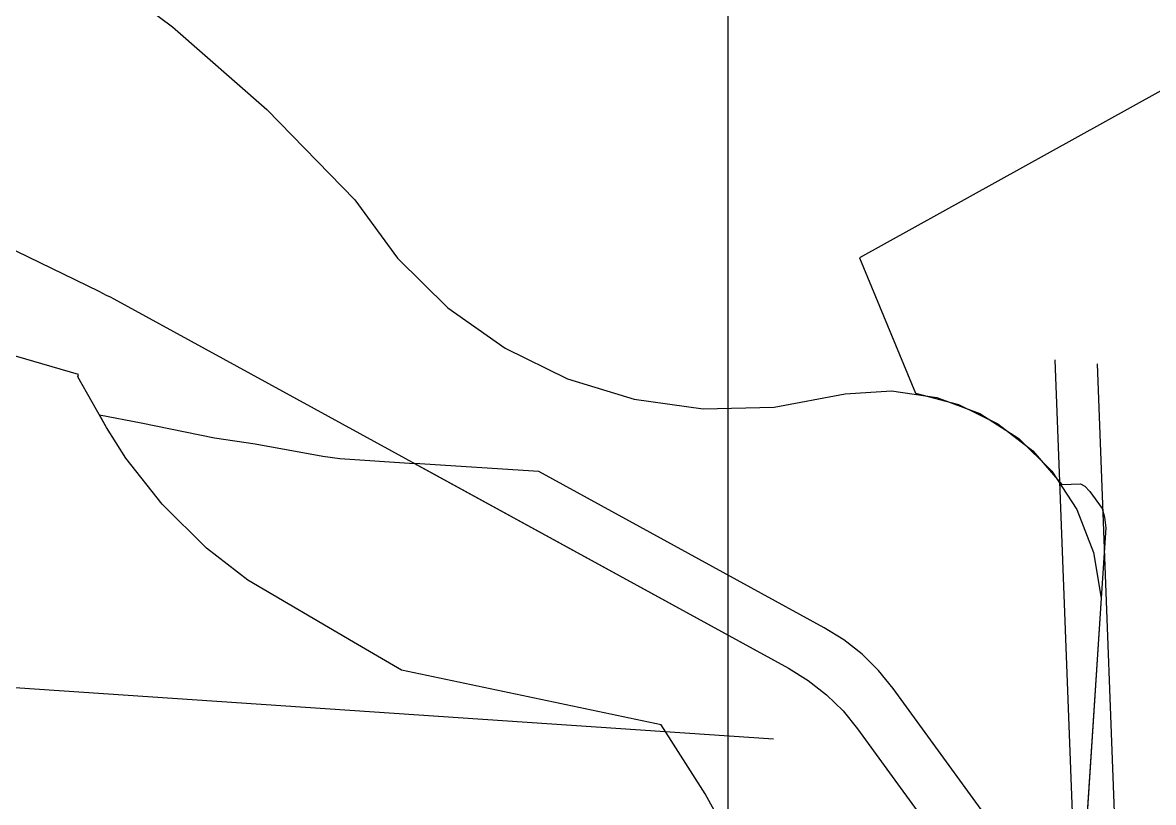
# Model space of a CAD drawing. Header units: metres. Extents: x -2743 to 126, y 13412 to 13916.
# Drawn here: x -2094.31 to -2062, y 13723.17 to 13745.44 of the extents above; entities that cross this region are included whole.
import ezdxf

# ---------------------------------------------------------------- set-up
doc = ezdxf.new("R2010")
doc.units = ezdxf.units.M
for name, color, linetype in [('link-улица Берзарина_Граница работ$0$ГП_Граница проектирования', 7, 'Continuous'), ('link-улица Берзарина_Покрытия — Новые$0$ДВ_ПП_Газон_Р', 7, 'Continuous'), ('link-улица Берзарина_Покрытия — Новые$0$ДВ_ПП_Тип2_Р_покрытия_ПЧ_Местные', 7, 'Continuous'), ('link-улица Берзарина_Покрытия — Новые$0$ДВ_ПП_Тип7_У_ТР_до 3м за счет Газона', 7, 'Continuous'), ('link_улица Берзарина_борта$0$ДВ_ГП_П_Борт_БР100.30.15', 7, 'Continuous'), ('link_улица Берзарина_борта$0$ДВ_ГП_П_Борт_Пониженный_бетонный', 7, 'Continuous'), ('output[1-12]_3_ДЖКХ-24_03233up$0$Канализация самотёчная', 7, 'Continuous'), ('output[1-12]_3_ДЖКХ-24_03233up$0$Теплосеть', 7, 'Continuous'), ('output[23]_brd$0$Рамки', 7, 'Continuous')]:
    doc.layers.add(name, color=color, linetype=linetype)

msp = doc.modelspace()

# ---------------------------------------------------------------- linework, layer by layer
at = {"layer": 'link-улица Берзарина_Граница работ$0$ГП_Граница проектирования'}
msp.add_lwpolyline([(-2002.701, 13690.383), (-2013.582, 13696.083), (-2018.344, 13698.028), (-2015.815, 13704.218), (-2037.774, 13713.186), (-2057.346, 13717.399), (-2067.815, 13719.695), (-2073.271, 13719.76), (-2073.4, 13720.539), (-2073.919, 13721.787), (-2074.814, 13723.415), (-2076.072, 13725.382), (-2083.484, 13726.947), (-2084.856, 13727.75), (-2087.877, 13729.517), (-2089.061, 13730.432), (-2090.322, 13731.69), (-2091.365, 13733.003), (-2091.919, 13733.882), (-2092.731, 13735.328), (-2092.714, 13735.388), (-2102.118, 13738.128)], dxfattribs=at)
at = {"layer": 'link-улица Берзарина_Покрытия — Новые$0$ДВ_ПП_Газон_Р'}
msp.add_lwpolyline([(-2073.919, 13721.787), (-2074.814, 13723.415), (-2076.072, 13725.382), (-2083.484, 13726.947), (-2084.856, 13727.75), (-2087.877, 13729.517), (-2089.061, 13730.432), (-2090.322, 13731.69), (-2091.365, 13733.003), (-2091.919, 13733.882), (-2092.118, 13734.236), (-2090.924, 13734.015), (-2088.834, 13733.583), (-2087.67, 13733.414), (-2085.739, 13733.058), (-2085.244, 13732.989), (-2083.114, 13732.85), (-2072.427, 13727.006), (-2071.863, 13726.656), (-2071.863, 13726.656), (-2071.344, 13726.247), (-2070.872, 13725.784), (-2070.453, 13725.27), (-2067.759, 13721.566)], dxfattribs=at)
at = {"layer": 'link-улица Берзарина_Покрытия — Новые$0$ДВ_ПП_Тип2_Р_покрытия_ПЧ_Местные'}
msp.add_lwpolyline([(-2061.085, 13743.883), (-2070.397, 13738.726), (-2068.797, 13734.857), (-2067.57, 13734.536), (-2066.444, 13733.982), (-2065.45, 13733.214), (-2064.622, 13732.254), (-2064.088, 13732.274), (-2063.958, 13732.198), (-2063.823, 13732.046), (-2063.468, 13731.564), (-2063.397, 13731.32), (-2063.359, 13731.01), (-2063.499, 13729.002), (-2064.154, 13718.892), (-2057.346, 13717.399), (-2056.54, 13729.014), (-2056.516, 13729.354), (-2056.383, 13731.275), (-2056.286, 13731.607), (-2056.194, 13731.736), (-2055.852, 13732.102), (-2055.593, 13732.191), (-2061.085, 13743.883)], close=True, dxfattribs=at)
at = {"layer": 'link-улица Берзарина_Покрытия — Новые$0$ДВ_ПП_Тип7_У_ТР_до 3м за счет Газона'}
msp.add_lwpolyline([(-2066.546, 13722.448), (-2069.438, 13726.425), (-2069.438, 13726.425), (-2069.857, 13726.939), (-2070.328, 13727.402), (-2070.848, 13727.81), (-2071.412, 13728.16), (-2079.564, 13732.619), (-2083.114, 13732.85), (-2072.427, 13727.006), (-2071.863, 13726.656), (-2071.344, 13726.247), (-2070.872, 13725.784), (-2070.453, 13725.27), (-2067.759, 13721.566)], dxfattribs=at)
at = {"layer": 'link_улица Берзарина_борта$0$ДВ_ГП_П_Борт_БР100.30.15'}
msp.add_lwpolyline([(-2092.889, 13747.459), (-2090.027, 13745.32), (-2087.332, 13742.96), (-2084.817, 13740.385), (-2083.601, 13738.717), (-2082.16, 13737.299), (-2080.528, 13736.144), (-2078.744, 13735.269), (-2076.843, 13734.686), (-2074.863, 13734.411), (-2072.841, 13734.459), (-2070.814, 13734.843), (-2069.491, 13734.926), (-2068.194, 13734.732), (-2066.966, 13734.274), (-2065.848, 13733.561), (-2064.906, 13732.629), (-2064.187, 13731.532), (-2063.711, 13730.31), (-2063.499, 13729.002), (-2064.16, 13718.802)], dxfattribs=at)
at = {"layer": 'link_улица Берзарина_борта$0$ДВ_ГП_П_Борт_Пониженный_бетонный'}
msp.add_lwpolyline([(-2144.134, 13752.459), (-2105.038, 13743.792), (-2104.585, 13743.677), (-2104.139, 13743.537), (-2103.702, 13743.37), (-2103.276, 13743.178), (-2092.137, 13737.771), (-2092.029, 13737.717), (-2091.921, 13737.662), (-2091.813, 13737.606), (-2091.707, 13737.549), (-2072.427, 13727.006), (-2071.863, 13726.656), (-2071.344, 13726.247), (-2070.872, 13725.784), (-2070.453, 13725.27), (-2067.759, 13721.566), (-2067.66, 13721.398), (-2067.597, 13721.216), (-2067.569, 13721.025), (-2067.579, 13720.83), (-2067.751, 13719.681)], dxfattribs=at)
at = {"layer": 'output[1-12]_3_ДЖКХ-24_03233up$0$Канализация самотёчная'}
for points in [[(-2064.141, 13718.4), (-2064.809, 13735.812)], [(-2062.939, 13718.367), (-2063.603, 13735.7)]]:
    msp.add_lwpolyline(points, dxfattribs=at)
at = {"layer": 'output[1-12]_3_ДЖКХ-24_03233up$0$Теплосеть'}
msp.add_lwpolyline([(-2106.947, 13695.705), (-2102.732, 13707.483), (-2098.633, 13718.775), (-2095.814, 13726.541), (-2072.858, 13724.984)], dxfattribs=at)
at = {"layer": 'output[23]_brd$0$Рамки'}
msp.add_lwpolyline([(-2074.156, 13548.586), (-2074.156, 13798.586), (-1824.156, 13798.586), (-1824.156, 13548.586), (-2074.156, 13548.586)], dxfattribs=at)

doc.saveas('drawing.dxf')
